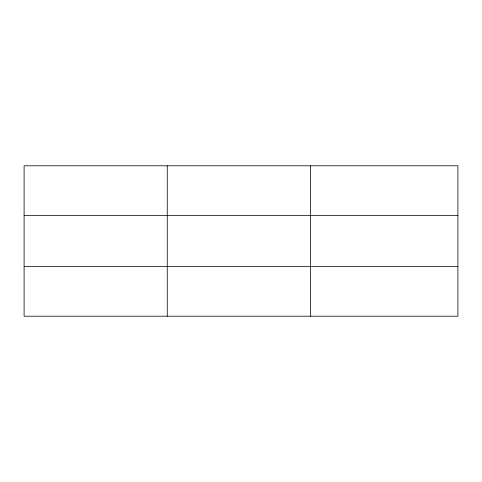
<?xml version="1.0" encoding="UTF-8"?>
<svg xmlns="http://www.w3.org/2000/svg" width="482" height="482" viewBox="0 0 482 482"><rect width="100%" height="100%" fill="white"/><g stroke="black" fill="none" stroke-linecap="round" stroke-linejoin="round"><path stroke-width="0.72" d="M167.254 316.216L167.254 165.784M310.408 316.216L310.408 165.784M457.9 266.57L457.9 316.216L24.1 316.216L24.1 165.784L457.9 165.784L457.9 266.57L24.1 266.57M24.1 215.43L457.9 215.43"/></g></svg>
